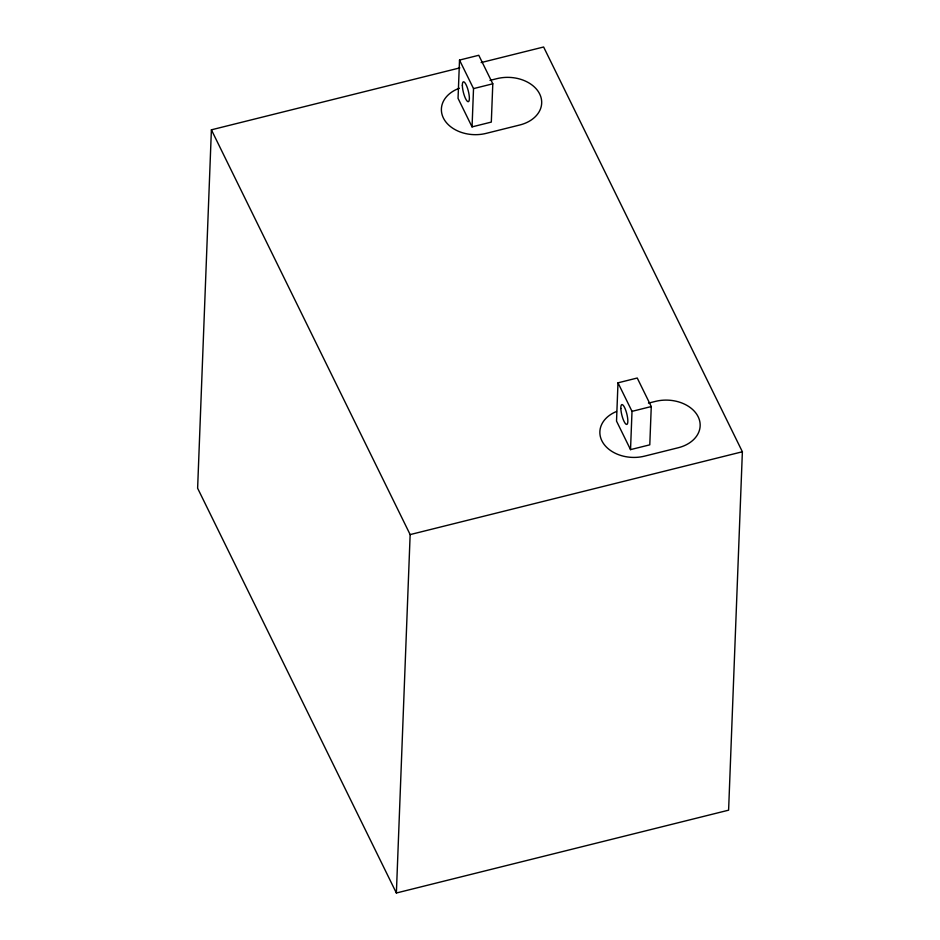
<?xml version="1.0" encoding="UTF-8"?>
<svg xmlns="http://www.w3.org/2000/svg" width="940" height="940" viewBox="0 0 940 940"><rect width="100%" height="100%" fill="white"/><g stroke="black" fill="none" stroke-linecap="round" stroke-linejoin="round"><path stroke-width="1.41" d="M459.86 67.88L211.394 129.826L197.623 488.236L396.375 893L728.606 810.174L742.377 451.764L543.626 47L481.151 62.569M396.375 893L410.146 534.59L211.394 129.826M459.519 60.078L458.05 98.359L472.056 126.888L491.315 122.083L492.795 83.801L478.777 55.272L459.519 60.078L473.525 88.607L472.056 126.888M617.991 382.827L616.523 421.096L630.529 449.626L649.787 444.832L651.267 406.55L637.25 378.021L617.991 382.827L632.009 411.356L630.529 449.626M489.987 80.382L497.013 78.631A33.311 24.44 2.2 0 1 539.689 94.012A33.311 24.44 2.2 0 1 519.773 124.996L486.062 133.398A33.311 24.44 2.2 0 1 444.197 119.521A33.311 24.44 2.2 0 1 459.319 88.254M473.525 88.607L492.795 83.801M648.459 403.131L655.486 401.38A33.311 24.44 2.2 0 1 698.161 416.761A33.311 24.44 2.2 0 1 678.245 447.745L644.546 456.147A33.311 24.44 2.2 0 1 602.975 442.764A33.311 24.44 2.2 0 1 616.511 411.497M632.009 411.356L651.267 406.55M410.146 534.59L742.377 451.764M462.351 85.387A10.246 2.562 76 0 0 467.709 101.567A10.246 2.562 76 0 0 467.521 88.266A10.246 2.562 76 0 0 462.351 85.387M620.835 408.512A10.246 2.562 76 0 0 626.322 424.387A10.246 2.562 76 0 0 625.84 410.569A10.246 2.562 76 0 0 620.835 408.512"/></g></svg>
